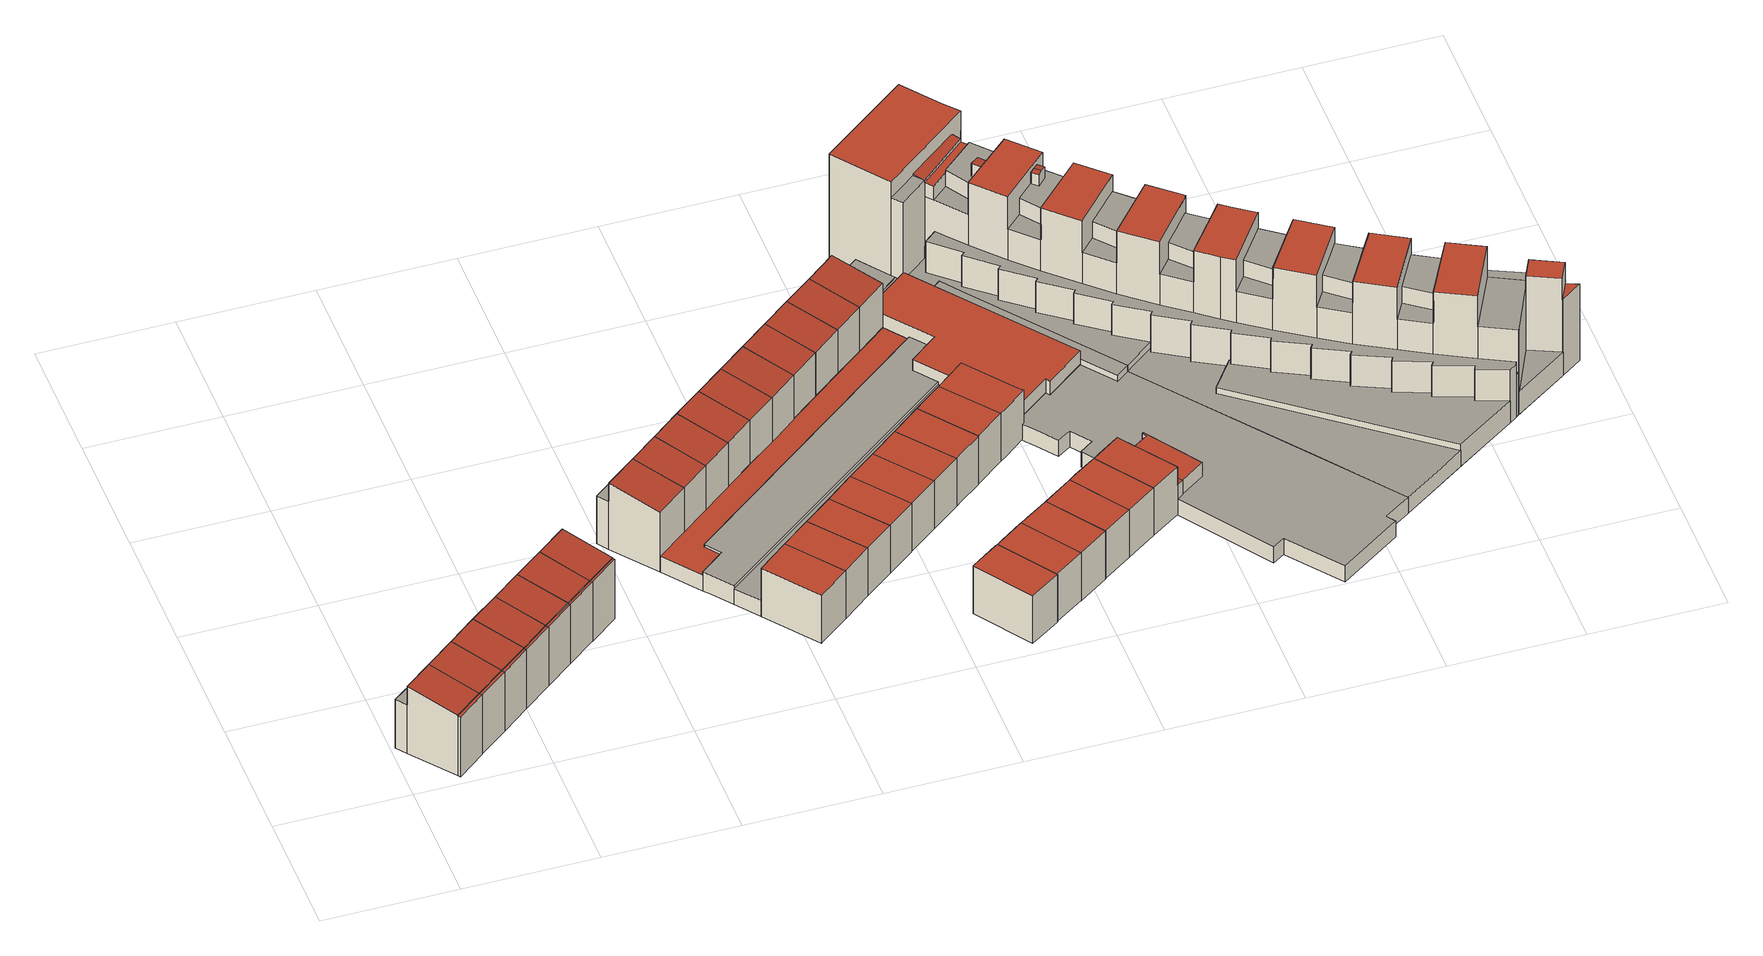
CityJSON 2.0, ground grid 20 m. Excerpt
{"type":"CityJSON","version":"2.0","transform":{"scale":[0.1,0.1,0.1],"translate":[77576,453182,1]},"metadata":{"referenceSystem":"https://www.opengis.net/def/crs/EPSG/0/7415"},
"CityObjects":{
"building1":{"type":"Building","attributes":{"Volume":615.38,"Dakoppervlakte":47,"Muuroppervlakte":351.96,"Vloeroppervlakte":56.26,"hoogte_Z_max_in_m_NAP":13.32,"GEB_DOEL":"kantoorfunctie,woonfunctie","dateOfConstruction":"2002-01-01","measuredHeight":12.08},"geometry":[{"type":"Solid","lod":"2","boundaries":[[[[0,1,2,3,4,5,6,7]],[[8,9,10,11]],[[12,13,14,15]],[[16,17,18,19]],[[2,1,16,15,14,11]],[[18,7,6,19]],[[1,0,17,16]],[[18,17,0,7]],[[12,15,16,19]],[[4,9,8,5]],[[4,3,10,9]],[[11,10,3,2]],[[11,14,13,8]],[[12,19,6,5,8,13]]]],"semantics":{"surfaces":[{"type":"GroundSurface"},{"type":"OuterFloorSurface"},{"type":"RoofSurface"},{"type":"WallSurface"}],"values":[[0,1,2,2,3,3,3,3,3,3,3,3,3,3]]}}]},
"building2":{"type":"Building","attributes":{"Volume":613.6,"Dakoppervlakte":47.18,"Muuroppervlakte":355.99,"Vloeroppervlakte":56.5,"hoogte_Z_max_in_m_NAP":13.32,"GEB_DOEL":"kantoorfunctie,woonfunctie","dateOfConstruction":"2002-01-01","measuredHeight":12.02},"geometry":[{"type":"Solid","lod":"2","boundaries":[[[[20,21,22,23,24,25,26,27,28,29,30]],[[31,32,9,8,33]],[[34,13,12,35]],[[19,18,36,37]],[[38,39,40,41]],[[35,37,20,30,33,34]],[[24,23,19,12,13,8]],[[22,21,36,18]],[[21,20,37,36]],[[35,12,19,37]],[[30,29,41,31,33]],[[24,8,9,25]],[[39,38,28,27]],[[27,26,40,39]],[[38,41,29,28]],[[31,41,40,26,25,9,32]],[[34,33,8,13]],[[23,22,18,19]]]],"semantics":{"surfaces":[{"type":"GroundSurface"},{"type":"OuterFloorSurface"},{"type":"RoofSurface"},{"type":"WallSurface"}],"values":[[0,1,2,2,2,3,3,3,3,3,3,3,3,3,3,3,3,3]]}}]},
"building3":{"type":"Building","attributes":{"Volume":611.09,"Dakoppervlakte":46.88,"Muuroppervlakte":349.25,"Vloeroppervlakte":56.21,"hoogte_Z_max_in_m_NAP":13.32,"GEB_DOEL":"kantoorfunctie,woonfunctie","dateOfConstruction":"2002-01-01","measuredHeight":12.01},"geometry":[{"type":"Solid","lod":"2","boundaries":[[[[42,43,21,20,30,29,44,45]],[[31,33,46,47]],[[35,48,49,34]],[[50,37,36,51]],[[42,45,46,49,48,50]],[[51,43,42,50]],[[36,37,20,21]],[[43,51,36,21]],[[50,48,35,37]],[[46,45,44,47]],[[44,29,31,47]],[[30,33,31,29]],[[46,33,34,49]],[[30,20,37,35,34,33]]]],"semantics":{"surfaces":[{"type":"GroundSurface"},{"type":"OuterFloorSurface"},{"type":"RoofSurface"},{"type":"WallSurface"}],"values":[[0,1,2,2,3,3,3,3,3,3,3,3,3,3]]}}]},
"building4":{"type":"Building","attributes":{"Volume":611.59,"Dakoppervlakte":47.01,"Muuroppervlakte":355.06,"Vloeroppervlakte":56.37,"hoogte_Z_max_in_m_NAP":13.32,"GEB_DOEL":"kantoorfunctie,woonfunctie","dateOfConstruction":"2002-01-01","measuredHeight":12.01},"geometry":[{"type":"Solid","lod":"2","boundaries":[[[[44,52,53,54,55,56,57,58,59,43,42,45]],[[60,61,62,47,46]],[[63,49,48,64]],[[65,66,50,51]],[[67,68,69,70]],[[64,66,58,57,60,63]],[[45,42,50,48,49,46]],[[43,59,65,51]],[[58,66,65,59]],[[64,48,50,66]],[[60,57,56,68,61]],[[45,46,47,44]],[[55,54,70,69]],[[70,54,53,67]],[[69,68,56,55]],[[61,68,67,53,52,44,47,62]],[[46,49,63,60]],[[42,43,51,50]]]],"semantics":{"surfaces":[{"type":"GroundSurface"},{"type":"OuterFloorSurface"},{"type":"RoofSurface"},{"type":"WallSurface"}],"values":[[0,1,2,2,2,3,3,3,3,3,3,3,3,3,3,3,3,3]]}}]},
"building5":{"type":"Building","attributes":{"Volume":607.29,"Dakoppervlakte":46.51,"Muuroppervlakte":348.2,"Vloeroppervlakte":55.78,"hoogte_Z_max_in_m_NAP":13.32,"GEB_DOEL":"kantoorfunctie,woonfunctie","dateOfConstruction":"2002-01-01","measuredHeight":12.02},"geometry":[{"type":"Solid","lod":"2","boundaries":[[[[71,72,59,58,57,56,73,74]],[[61,60,75,76]],[[77,63,64,78]],[[79,80,66,65]],[[57,58,66,64,63,60]],[[79,72,71,80]],[[59,65,66,58]],[[72,79,65,59]],[[78,64,66,80]],[[74,73,76,75]],[[56,61,76,73]],[[57,60,61,56]],[[60,63,77,75]],[[74,75,77,78,80,71]]]],"semantics":{"surfaces":[{"type":"GroundSurface"},{"type":"OuterFloorSurface"},{"type":"RoofSurface"},{"type":"WallSurface"}],"values":[[0,1,2,2,3,3,3,3,3,3,3,3,3,3]]}}]},
"building6":{"type":"Building","attributes":{"Volume":608.28,"Dakoppervlakte":46.63,"Muuroppervlakte":354.34,"Vloeroppervlakte":55.93,"hoogte_Z_max_in_m_NAP":13.32,"GEB_DOEL":"kantoorfunctie,woonfunctie","dateOfConstruction":"2002-01-01","measuredHeight":12.03},"geometry":[{"type":"Solid","lod":"2","boundaries":[[[[72,71,74,73,81,82,83,84,85,86,87]],[[88,89,90,76,75]],[[91,77,78,92]],[[80,79,93,94]],[[95,96,97,98]],[[85,88,91,92,94,86]],[[71,80,78,77,75,74]],[[72,87,93,79]],[[87,86,94,93]],[[92,78,80,94]],[[85,84,96,89,88]],[[73,74,75,76]],[[97,83,82,98]],[[98,82,81,95]],[[97,96,84,83]],[[89,96,95,81,73,76,90]],[[91,88,75,77]],[[80,71,72,79]]]],"semantics":{"surfaces":[{"type":"GroundSurface"},{"type":"OuterFloorSurface"},{"type":"RoofSurface"},{"type":"WallSurface"}],"values":[[0,1,2,2,2,3,3,3,3,3,3,3,3,3,3,3,3,3]]}}]},
"building7":{"type":"Building","attributes":{"Volume":621.73,"Dakoppervlakte":47.28,"Muuroppervlakte":351.74,"Vloeroppervlakte":56.82,"hoogte_Z_max_in_m_NAP":13.32,"GEB_DOEL":"kantoorfunctie,woonfunctie","dateOfConstruction":"2002-01-01","measuredHeight":12.08},"geometry":[{"type":"Solid","lod":"2","boundaries":[[[[99,100,101,102,103,104,105,106]],[[89,88,107,108]],[[92,109,110,91]],[[94,93,111,112]],[[101,100,107,110,109,112]],[[94,104,103,93]],[[111,93,103,102]],[[101,112,111,102]],[[112,109,92,94]],[[100,99,108,107]],[[99,106,89,108]],[[88,89,106,105]],[[107,88,91,110]],[[105,104,94,92,91,88]]]],"semantics":{"surfaces":[{"type":"GroundSurface"},{"type":"OuterFloorSurface"},{"type":"RoofSurface"},{"type":"WallSurface"}],"values":[[0,1,2,2,3,3,3,3,3,3,3,3,3,3]]}}]},
"building8":{"type":"Building","attributes":{"Volume":648.04,"Dakoppervlakte":48.93,"Muuroppervlakte":361.82,"Vloeroppervlakte":59.53,"hoogte_Z_max_in_m_NAP":13.24,"GEB_DOEL":"kantoorfunctie,woonfunctie","dateOfConstruction":"2002-01-01","measuredHeight":12.03},"geometry":[{"type":"Solid","lod":"2","boundaries":[[[[113,114,115,116,117,118,119,120,121]],[[122,123,124,125,126]],[[127,128,129,130]],[[131,132,133,134]],[[128,127,121,120,126]],[[130,129,125,114,113]],[[122,126,120,119,132]],[[125,124,115,114]],[[118,117,134,133]],[[134,117,116,131]],[[118,133,132,119]],[[122,132,131,116,115,124,123]],[[125,129,128,126]],[[127,130,113,121]]]],"semantics":{"surfaces":[{"type":"GroundSurface"},{"type":"OuterFloorSurface"},{"type":"RoofSurface"},{"type":"WallSurface"}],"values":[[0,1,2,2,3,3,3,3,3,3,3,3,3,3]]}}]},
"building9":{"type":"Building","attributes":{"Volume":597.19,"Dakoppervlakte":45.1,"Muuroppervlakte":344.59,"Vloeroppervlakte":54.87,"hoogte_Z_max_in_m_NAP":13.24,"GEB_DOEL":"kantoorfunctie,woonfunctie","dateOfConstruction":"2002-01-01","measuredHeight":12.01},"geometry":[{"type":"Solid","lod":"2","boundaries":[[[[135,121,120,119,136,137]],[[122,126,138,139]],[[127,140,141,128]],[[127,128,126,120,121]],[[140,127,121,135]],[[141,140,135,137,138]],[[136,139,138,137]],[[119,122,139,136]],[[119,120,126,122]],[[138,126,128,141]]]],"semantics":{"surfaces":[{"type":"GroundSurface"},{"type":"OuterFloorSurface"},{"type":"RoofSurface"},{"type":"WallSurface"}],"values":[[0,1,2,3,3,3,3,3,3,3]]}}]},
"building10":{"type":"Building","attributes":{"Volume":507.46,"Dakoppervlakte":57.98,"Muuroppervlakte":275.04,"Vloeroppervlakte":57.98,"hoogte_Z_max_in_m_NAP":9.94,"GEB_DOEL":"woonfunctie","dateOfConstruction":"2002-01-01","measuredHeight":8.75},"geometry":[{"type":"Solid","lod":"2","boundaries":[[[[142,143,144,145,146]],[[147,148,149,150,151]],[[146,147,151,142]],[[146,145,148,147]],[[148,145,144,143,150,149]],[[150,143,142,151]]]],"semantics":{"surfaces":[{"type":"GroundSurface"},{"type":"RoofSurface"},{"type":"WallSurface"}],"values":[[0,1,2,2,2,2]]}}]},
"building11":{"type":"Building","attributes":{"Volume":598.2,"Dakoppervlakte":45.42,"Muuroppervlakte":349.67,"Vloeroppervlakte":55.26,"hoogte_Z_max_in_m_NAP":13.24,"GEB_DOEL":"kantoorfunctie,woonfunctie","dateOfConstruction":"2002-01-01","measuredHeight":11.96},"geometry":[{"type":"Solid","lod":"2","boundaries":[[[[152,153,154,155,156,157,158,159,160]],[[161,162,139,138,163]],[[164,165,141,140]],[[166,167,168,169]],[[164,156,155,163,165]],[[157,140,141,138,158]],[[161,163,155,154,168]],[[138,139,159,158]],[[153,152,166,169]],[[152,160,167,166]],[[169,168,154,153]],[[161,168,167,160,159,139,162]],[[138,141,165,163]],[[164,140,157,156]]]],"semantics":{"surfaces":[{"type":"GroundSurface"},{"type":"OuterFloorSurface"},{"type":"RoofSurface"},{"type":"WallSurface"}],"values":[[0,1,2,2,3,3,3,3,3,3,3,3,3,3]]}}]},
"building12":{"type":"Building","attributes":{"Volume":464.2,"Dakoppervlakte":53.02,"Muuroppervlakte":266.49,"Vloeroppervlakte":53.02,"hoogte_Z_max_in_m_NAP":9.94,"GEB_DOEL":"woonfunctie","dateOfConstruction":"2002-01-01","measuredHeight":8.76},"geometry":[{"type":"Solid","lod":"2","boundaries":[[[[143,142,170,171]],[[172,173,151,150]],[[170,173,172,171]],[[142,151,173,170]],[[143,150,151,142]],[[143,171,172,150]]]],"semantics":{"surfaces":[{"type":"GroundSurface"},{"type":"RoofSurface"},{"type":"WallSurface"}],"values":[[0,1,2,2,2,2]]}}]},
"building13":{"type":"Building","attributes":{"Volume":589.38,"Dakoppervlakte":44.87,"Muuroppervlakte":340.98,"Vloeroppervlakte":54.52,"hoogte_Z_max_in_m_NAP":13.24,"GEB_DOEL":"kantoorfunctie,woonfunctie","dateOfConstruction":"2002-01-01","measuredHeight":11.93},"geometry":[{"type":"Solid","lod":"2","boundaries":[[[[174,156,155,154,175,176]],[[177,161,163,178]],[[179,180,165,164]],[[164,165,163,155,156]],[[156,174,179,164]],[[174,176,178,180,179]],[[175,177,178,176]],[[175,154,161,177]],[[163,161,154,155]],[[178,163,165,180]]]],"semantics":{"surfaces":[{"type":"GroundSurface"},{"type":"OuterFloorSurface"},{"type":"RoofSurface"},{"type":"WallSurface"}],"values":[[0,1,2,3,3,3,3,3,3,3]]}}]},
"building14":{"type":"Building","attributes":{"Volume":464.14,"Dakoppervlakte":53.15,"Muuroppervlakte":266.22,"Vloeroppervlakte":53.15,"hoogte_Z_max_in_m_NAP":9.94,"GEB_DOEL":"woonfunctie","dateOfConstruction":"2002-01-01","measuredHeight":8.73},"geometry":[{"type":"Solid","lod":"2","boundaries":[[[[171,170,181,182,183]],[[173,172,184,185,186]],[[170,173,186,181]],[[170,171,172,173]],[[172,171,183,182,185,184]],[[181,186,185,182]]]],"semantics":{"surfaces":[{"type":"GroundSurface"},{"type":"RoofSurface"},{"type":"WallSurface"}],"values":[[0,1,2,2,2,2]]}}]},
"building15":{"type":"Building","attributes":{"Volume":593.66,"Dakoppervlakte":45.21,"Muuroppervlakte":347.74,"Vloeroppervlakte":54.94,"hoogte_Z_max_in_m_NAP":13.24,"GEB_DOEL":"kantoorfunctie,woonfunctie","dateOfConstruction":"2002-01-01","measuredHeight":11.94},"geometry":[{"type":"Solid","lod":"2","boundaries":[[[[187,188,189,190,191,192,174,176,175]],[[177,178,193,194,195]],[[196,197,180,179]],[[198,199,200,201]],[[192,191,193,197,196]],[[179,180,178,176,174]],[[194,193,191,190,199]],[[176,178,177,175]],[[189,188,201,200]],[[188,187,198,201]],[[200,199,190,189]],[[194,199,198,187,175,177,195]],[[178,180,197,193]],[[174,192,196,179]]]],"semantics":{"surfaces":[{"type":"GroundSurface"},{"type":"OuterFloorSurface"},{"type":"RoofSurface"},{"type":"WallSurface"}],"values":[[0,1,2,2,3,3,3,3,3,3,3,3,3,3]]}}]},
"building16":{"type":"Building","attributes":{"Volume":464.27,"Dakoppervlakte":53.3,"Muuroppervlakte":266.03,"Vloeroppervlakte":53.3,"hoogte_Z_max_in_m_NAP":9.94,"GEB_DOEL":"woonfunctie","dateOfConstruction":"2002-01-01","measuredHeight":8.71},"geometry":[{"type":"Solid","lod":"2","boundaries":[[[[202,203,204,182,181,205]],[[185,206,207,208,209,186]],[[205,181,186,209]],[[181,182,185,186]],[[185,182,204,203,202,208,207,206]],[[205,209,208,202]]]],"semantics":{"surfaces":[{"type":"GroundSurface"},{"type":"RoofSurface"},{"type":"WallSurface"}],"values":[[0,1,2,2,2,2]]}}]},
"building17":{"type":"Building","attributes":{"Volume":586.78,"Dakoppervlakte":44.7,"Muuroppervlakte":339.93,"Vloeroppervlakte":54.27,"hoogte_Z_max_in_m_NAP":13.24,"GEB_DOEL":"kantoorfunctie,woonfunctie","dateOfConstruction":"2002-01-01","measuredHeight":11.92},"geometry":[{"type":"Solid","lod":"2","boundaries":[[[[192,191,190,210,211,212]],[[194,193,213,214]],[[215,216,197,196]],[[215,196,192,212]],[[215,212,211,213,216]],[[196,197,193,191,192]],[[210,214,213,211]],[[190,194,214,210]],[[191,193,194,190]],[[193,197,216,213]]]],"semantics":{"surfaces":[{"type":"GroundSurface"},{"type":"OuterFloorSurface"},{"type":"RoofSurface"},{"type":"WallSurface"}],"values":[[0,1,2,3,3,3,3,3,3,3]]}}]},
"building18":{"type":"Building","attributes":{"Volume":2681.52,"Dakoppervlakte":235.82,"Muuroppervlakte":475.53,"Vloeroppervlakte":843.25,"hoogte_Z_max_in_m_NAP":4.56,"GEB_DOEL":"overige gebruiksfunctie","dateOfConstruction":"2002-01-01","measuredHeight":3.41},"geometry":[{"type":"Solid","lod":"2","boundaries":[[[[217,218,219,181,170,142,146,220,221,222,113,121,135,223,224,225,226,227,228,229,230,231,232,233]],[[234,235,236,237,238,239,240,241,242]],[[243,244,245,246,247,248,249,250,251,252,253,254,255,256]],[[257,258,259,260,261,262,263,264,265]],[[231,230,251,257,265]],[[264,263,240,233,232]],[[265,264,232,231]],[[253,252,229,228]],[[254,253,228,227]],[[226,255,254,227]],[[224,243,256,225]],[[224,223,244,243]],[[223,135,245,244]],[[121,246,245,135]],[[113,247,246,121]],[[113,222,248,247]],[[251,230,229,252]],[[181,219,237,236]],[[219,218,238,237]],[[239,238,218,217]],[[239,217,233,240]],[[241,220,146,242]],[[142,170,181,236,235,234,242,146]],[[257,251,250,258]],[[258,250,249,259]],[[262,261,260,248,222,221,220,241]],[[260,259,249,248]],[[262,241,240,263]],[[256,255,226,225]]]],"semantics":{"surfaces":[{"type":"GroundSurface"},{"type":"OuterFloorSurface"},{"type":"RoofSurface"},{"type":"WallSurface"}],"values":[[0,1,2,1,3,3,3,3,3,3,3,3,3,3,3,3,3,3,3,3,3,3,3,3,3,3,3,3,3]]}}]},
"building19":{"type":"Building","attributes":{"Volume":466.18,"Dakoppervlakte":53.46,"Muuroppervlakte":266.83,"Vloeroppervlakte":53.46,"hoogte_Z_max_in_m_NAP":9.94,"GEB_DOEL":"woonfunctie","dateOfConstruction":"2002-01-01","measuredHeight":8.72},"geometry":[{"type":"Solid","lod":"2","boundaries":[[[[202,205,219,266,267]],[[209,208,268,269,270]],[[205,209,270,219]],[[205,202,208,209]],[[208,202,267,266,269,268]],[[269,266,219,270]]]],"semantics":{"surfaces":[{"type":"GroundSurface"},{"type":"RoofSurface"},{"type":"WallSurface"}],"values":[[0,1,2,2,2,2]]}}]},
"building20":{"type":"Building","attributes":{"Volume":588.57,"Dakoppervlakte":44.94,"Muuroppervlakte":346.06,"Vloeroppervlakte":54.54,"hoogte_Z_max_in_m_NAP":13.24,"GEB_DOEL":"kantoorfunctie,woonfunctie","dateOfConstruction":"2002-01-01","measuredHeight":11.92},"geometry":[{"type":"Solid","lod":"2","boundaries":[[[[212,211,210,271,272,273,274,275,276]],[[277,278,214,213,279]],[[280,281,216,215]],[[282,283,284,285]],[[276,275,279,281,280]],[[215,216,213,211,212]],[[277,279,275,274,284]],[[213,214,210,211]],[[273,272,282,285]],[[282,272,271,283]],[[285,284,274,273]],[[277,284,283,271,210,214,278]],[[213,216,281,279]],[[280,215,212,276]]]],"semantics":{"surfaces":[{"type":"GroundSurface"},{"type":"OuterFloorSurface"},{"type":"RoofSurface"},{"type":"WallSurface"}],"values":[[0,1,2,2,3,3,3,3,3,3,3,3,3,3]]}}]},
"building21":{"type":"Building","attributes":{"Volume":468.9,"Dakoppervlakte":54.38,"Muuroppervlakte":266.8,"Vloeroppervlakte":54.38,"hoogte_Z_max_in_m_NAP":9.94,"GEB_DOEL":"woonfunctie","dateOfConstruction":"2002-01-01","measuredHeight":8.62},"geometry":[{"type":"Solid","lod":"2","boundaries":[[[[286,287,288,289,290]],[[291,292,293,294,295]],[[290,291,295,286]],[[291,290,289,288,293,292]],[[287,294,293,288]],[[287,286,295,294]]]],"semantics":{"surfaces":[{"type":"GroundSurface"},{"type":"RoofSurface"},{"type":"WallSurface"}],"values":[[0,1,2,2,2,2]]}}]},
"building22":{"type":"Building","attributes":{"Volume":467.48,"Dakoppervlakte":53.61,"Muuroppervlakte":267.32,"Vloeroppervlakte":53.61,"hoogte_Z_max_in_m_NAP":9.94,"GEB_DOEL":"woonfunctie","dateOfConstruction":"2002-01-01","measuredHeight":8.72},"geometry":[{"type":"Solid","lod":"2","boundaries":[[[[266,219,296,297]],[[298,299,270,269]],[[297,296,299,298]],[[296,219,270,299]],[[266,269,270,219]],[[266,297,298,269]]]],"semantics":{"surfaces":[{"type":"GroundSurface"},{"type":"RoofSurface"},{"type":"WallSurface"}],"values":[[0,1,2,2,2,2]]}}]},
"building23":{"type":"Building","attributes":{"Volume":584.4,"Dakoppervlakte":44.57,"Muuroppervlakte":338.81,"Vloeroppervlakte":54.07,"hoogte_Z_max_in_m_NAP":13.24,"GEB_DOEL":"kantoorfunctie,woonfunctie","dateOfConstruction":"2002-01-01","measuredHeight":11.92},"geometry":[{"type":"Solid","lod":"2","boundaries":[[[[300,276,275,274,301,302]],[[303,277,279,304]],[[305,306,281,280]],[[280,276,300,305]],[[306,305,300,302,304]],[[281,279,275,276,280]],[[302,301,303,304]],[[301,274,277,303]],[[274,275,279,277]],[[279,281,306,304]]]],"semantics":{"surfaces":[{"type":"GroundSurface"},{"type":"OuterFloorSurface"},{"type":"RoofSurface"},{"type":"WallSurface"}],"values":[[0,1,2,3,3,3,3,3,3,3]]}}]},
"building24":{"type":"Building","attributes":{"Volume":468.61,"Dakoppervlakte":54.34,"Muuroppervlakte":266.7,"Vloeroppervlakte":54.34,"hoogte_Z_max_in_m_NAP":9.94,"GEB_DOEL":"woonfunctie","dateOfConstruction":"2002-01-01","measuredHeight":8.62},"geometry":[{"type":"Solid","lod":"2","boundaries":[[[[307,308,309,286,290,310,311]],[[312,313,314,315,291,295,316]],[[312,308,307,313]],[[291,290,286,295]],[[309,316,295,286]],[[312,316,309,308]],[[313,307,311,310,290,291,315,314]]]],"semantics":{"surfaces":[{"type":"GroundSurface"},{"type":"RoofSurface"},{"type":"WallSurface"}],"values":[[0,1,2,2,2,2,2]]}}]},
"building25":{"type":"Building","attributes":{"Volume":467.73,"Dakoppervlakte":53.76,"Muuroppervlakte":267.19,"Vloeroppervlakte":53.76,"hoogte_Z_max_in_m_NAP":9.94,"GEB_DOEL":"woonfunctie","dateOfConstruction":"2002-01-01","measuredHeight":8.7},"geometry":[{"type":"Solid","lod":"2","boundaries":[[[[297,296,218,317,318,319]],[[299,298,320,321,322,323]],[[218,296,299,323]],[[296,297,298,299]],[[322,317,218,323]],[[298,297,319,318,317,322,321,320]]]],"semantics":{"surfaces":[{"type":"GroundSurface"},{"type":"RoofSurface"},{"type":"WallSurface"}],"values":[[0,1,2,2,2,2]]}}]},
"building26":{"type":"Building","attributes":{"Volume":586.01,"Dakoppervlakte":44.77,"Muuroppervlakte":345.04,"Vloeroppervlakte":54.28,"hoogte_Z_max_in_m_NAP":13.24,"GEB_DOEL":"kantoorfunctie,woonfunctie","dateOfConstruction":"2002-01-01","measuredHeight":11.92},"geometry":[{"type":"Solid","lod":"2","boundaries":[[[[324,325,326,300,302,301,327,328,329]],[[303,304,330,331,332]],[[333,334,306,305]],[[335,336,337,338]],[[333,326,325,330,334]],[[305,306,304,302,300]],[[331,330,325,324,337]],[[302,304,303,301]],[[329,328,335,338]],[[328,327,336,335]],[[338,337,324,329]],[[331,337,336,327,301,303,332]],[[304,306,334,330]],[[333,305,300,326]]]],"semantics":{"surfaces":[{"type":"GroundSurface"},{"type":"OuterFloorSurface"},{"type":"RoofSurface"},{"type":"WallSurface"}],"values":[[0,1,2,2,3,3,3,3,3,3,3,3,3,3]]}}]},
"building27":{"type":"Building","attributes":{"Volume":472.86,"Dakoppervlakte":54.28,"Muuroppervlakte":269.22,"Vloeroppervlakte":54.28,"hoogte_Z_max_in_m_NAP":9.94,"GEB_DOEL":"woonfunctie","dateOfConstruction":"2002-01-01","measuredHeight":8.71},"geometry":[{"type":"Solid","lod":"2","boundaries":[[[[339,340,341,342,343,344]],[[345,346,313,312,347,348]],[[343,348,347,344]],[[348,343,342,341,340,313,346,345]],[[339,312,313,340]],[[339,344,347,312]]]],"semantics":{"surfaces":[{"type":"GroundSurface"},{"type":"RoofSurface"},{"type":"WallSurface"}],"values":[[0,1,2,2,2,2]]}}]},
"building28":{"type":"Building","attributes":{"Volume":468.39,"Dakoppervlakte":53.9,"Muuroppervlakte":267.34,"Vloeroppervlakte":53.9,"hoogte_Z_max_in_m_NAP":9.94,"GEB_DOEL":"woonfunctie","dateOfConstruction":"2002-01-01","measuredHeight":8.69},"geometry":[{"type":"Solid","lod":"2","boundaries":[[[[317,218,349,350,351]],[[323,322,352,353,354]],[[349,218,323,354]],[[218,317,322,323]],[[322,317,351,350,353,352]],[[349,354,353,350]]]],"semantics":{"surfaces":[{"type":"GroundSurface"},{"type":"RoofSurface"},{"type":"WallSurface"}],"values":[[0,1,2,2,2,2]]}}]},
"building29":{"type":"Building","attributes":{"Volume":608.3,"Dakoppervlakte":46.39,"Muuroppervlakte":343.54,"Vloeroppervlakte":56.22,"hoogte_Z_max_in_m_NAP":13.24,"GEB_DOEL":"kantoorfunctie,woonfunctie","dateOfConstruction":"2002-01-01","measuredHeight":11.92},"geometry":[{"type":"Solid","lod":"2","boundaries":[[[[324,355,356,357,358,326,325]],[[331,330,359,360]],[[334,333,361,362,363]],[[363,362,357,356,359]],[[334,330,325,326,333]],[[333,326,358,357,362,361]],[[359,356,355,360]],[[355,324,331,360]],[[325,330,331,324]],[[330,334,363,359]]]],"semantics":{"surfaces":[{"type":"GroundSurface"},{"type":"OuterFloorSurface"},{"type":"RoofSurface"},{"type":"WallSurface"}],"values":[[0,1,2,3,3,3,3,3,3,3]]}}]},
"building30":{"type":"Building","attributes":{"Volume":469.19,"Dakoppervlakte":54.24,"Muuroppervlakte":267.19,"Vloeroppervlakte":54.24,"hoogte_Z_max_in_m_NAP":9.94,"GEB_DOEL":"woonfunctie","dateOfConstruction":"2002-01-01","measuredHeight":8.65},"geometry":[{"type":"Solid","lod":"2","boundaries":[[[[364,365,366,367,368,369]],[[370,371,348,347,372,373]],[[373,369,368,367,366,348,371,370]],[[366,365,347,348]],[[364,372,347,365]],[[369,373,372,364]]]],"semantics":{"surfaces":[{"type":"GroundSurface"},{"type":"RoofSurface"},{"type":"WallSurface"}],"values":[[0,1,2,2,2,2]]}}]},
"building31":{"type":"Building","attributes":{"Volume":485.85,"Dakoppervlakte":55.88,"Muuroppervlakte":271.15,"Vloeroppervlakte":55.88,"hoogte_Z_max_in_m_NAP":9.94,"GEB_DOEL":"woonfunctie","dateOfConstruction":"2002-01-01","measuredHeight":8.69},"geometry":[{"type":"Solid","lod":"2","boundaries":[[[[350,349,217,374,375,376,377]],[[378,379,380,381,354,353,382]],[[217,349,354,381]],[[349,350,353,354]],[[353,350,377,376,375,379,378,382]],[[379,375,374,217,381,380]]]],"semantics":{"surfaces":[{"type":"GroundSurface"},{"type":"RoofSurface"},{"type":"WallSurface"}],"values":[[0,1,2,2,2,2]]}}]},
"building32":{"type":"Building","attributes":{"Volume":210.7,"Dakoppervlakte":0,"Muuroppervlakte":115.46,"Vloeroppervlakte":54.26,"hoogte_Z_max_in_m_NAP":5.21,"GEB_DOEL":"industriefunctie","dateOfConstruction":"2002-01-01","measuredHeight":3.88},"geometry":[{"type":"Solid","lod":"2","boundaries":[[[[383,384,385,355]],[[386,387,388,389]],[[383,386,389,384]],[[386,383,355,387]],[[355,385,388,387]],[[384,389,388,385]]]],"semantics":{"surfaces":[{"type":"GroundSurface"},{"type":"OuterFloorSurface"},{"type":"WallSurface"}],"values":[[0,1,2,2,2,2]]}}]},
"building33":{"type":"Building","attributes":{"Volume":468.8,"Dakoppervlakte":54.2,"Muuroppervlakte":267.04,"Vloeroppervlakte":54.2,"hoogte_Z_max_in_m_NAP":9.94,"GEB_DOEL":"woonfunctie","dateOfConstruction":"2002-01-01","measuredHeight":8.65},"geometry":[{"type":"Solid","lod":"2","boundaries":[[[[390,364,369,391,392,393]],[[394,395,373,372,396,397]],[[390,393,397,396]],[[397,393,392,391,369,373,395,394]],[[364,372,373,369]],[[364,390,396,372]]]],"semantics":{"surfaces":[{"type":"GroundSurface"},{"type":"RoofSurface"},{"type":"WallSurface"}],"values":[[0,1,2,2,2,2]]}}]},
"building34":{"type":"Building","attributes":{"Volume":514.88,"Dakoppervlakte":63.76,"Muuroppervlakte":275.73,"Vloeroppervlakte":63.76,"hoogte_Z_max_in_m_NAP":9.94,"GEB_DOEL":"woonfunctie","dateOfConstruction":"2002-01-01","measuredHeight":8.62},"geometry":[{"type":"Solid","lod":"2","boundaries":[[[[398,390,393,399,400,401,402,403]],[[404,405,406,397,396]],[[407,408,409,410]],[[404,408,407,405]],[[405,407,401,400,399,393,397,406]],[[397,393,390,396]],[[398,408,404,396,390]],[[398,403,409,408]],[[402,410,409,403]],[[410,402,401,407]]]],"semantics":{"surfaces":[{"type":"GroundSurface"},{"type":"RoofSurface"},{"type":"WallSurface"}],"values":[[0,1,1,2,2,2,2,2,2,2]]}}]},
"building35":{"type":"Building","attributes":{"Volume":2932.81,"Dakoppervlakte":42.7,"Muuroppervlakte":720.96,"Vloeroppervlakte":937.11,"hoogte_Z_max_in_m_NAP":6.59,"GEB_DOEL":"overige gebruiksfunctie","dateOfConstruction":"2002-01-01","measuredHeight":5.4},"geometry":[{"type":"Solid","lod":"2","boundaries":[[[[411,412,413,414,415,416,417,418,419,420,421,422,423,424,425,426,427,428,376,375,374,429,430,431,432,433,434,435]],[[436,437,438,439,440]],[[441,442,443,444,445,446,447,448,449,450,451,452,453,454,455,456,457,458,459,460,461,462,463,464,465,466,467,468,469,470]],[[471,472,473,474,409,475]],[[439,446,435,434,433,436,440]],[[433,432,437,436]],[[469,417,416,470]],[[415,441,470,416]],[[415,414,442,441]],[[414,413,443,442]],[[443,413,412,444]],[[411,445,444,412]],[[445,411,435,446]],[[449,430,429,450]],[[451,450,429,374]],[[451,374,375,452]],[[452,375,376,453]],[[456,426,425,457]],[[425,424,458,457]],[[424,423,459,458]],[[459,423,422,421,461,460]],[[461,421,420,462]],[[420,419,463,462]],[[469,468,418,417]],[[474,463,419,418,468,409]],[[472,465,464,473]],[[474,473,464,463]],[[475,409,468,467]],[[475,467,466,471]],[[472,471,466,465]],[[439,438,447,446]],[[438,437,432,431,448,447]],[[453,376,428,427,426,456,455,454]],[[431,430,449,448]]]],"semantics":{"surfaces":[{"type":"GroundSurface"},{"type":"OuterFloorSurface"},{"type":"RoofSurface"},{"type":"WallSurface"}],"values":[[0,1,1,2,3,3,3,3,3,3,3,3,3,3,3,3,3,3,3,3,3,3,3,3,3,3,3,3,3,3,3,3,3,3]]}}]},
"building36":{"type":"Building","attributes":{"Volume":27612,"Dakoppervlakte":972.79,"Muuroppervlakte":5895.44,"Vloeroppervlakte":2300.86,"hoogte_Z_max_in_m_NAP":22.19,"GEB_DOEL":"industriefunctie - woonfunctie","dateOfConstruction":"2002-01-01","measuredHeight":20.96},"geometry":[{"type":"MultiSurface","lod":"2","boundaries":[[[476,477,478,479,480,481]],[[374,217,232,231,229,482,483,484,485,486,487,488,489,490,491,492,493,494,495,496,497,498,499,500,501,502,503,504,505,506,507,411,508,433,432,431,430,429]],[[509,510,511,512,513,514,515,516,517,518,519,520,521,522,523]],[[524,446,525,445,526,527,528,529,530,531,532,533]],[[534,535,536,537,538,539,540,541,542,543,544,545,546,547,548,549,550,551]],[[552,553,554,555,556,557,558,559,560,561,562,563,564,565,566,567,568,569,570,571,572,573,574,575,576,577,578,579,580,581,582,583,584,585,586,587,588,589,590,591,592,593,594,595,596,597,598,599]],[[600,601,602,603,604,437,436,440,439,605,606,607,608,609,610,611,612,613,614,615]],[[616,617,618,619]],[[620,621,622,623]],[[624,625,626,627],[628,629,630,631]],[[632,633,634,635]],[[636,637,638,639,640,641,642,643]],[[388,644,645,389]],[[646,647,648,649]],[[650,651,652,653,654,655]],[[656,657,658,659]],[[660,661,662,663]],[[664,665,666,667]],[[668,669,670,671]],[[672,673,674,675]],[[676,677,678,679]],[[680,681,682,683]],[[684,685,686,687,688,689]],[[690,691,692,693]],[[694,695,696,697]],[[698,699,700,701,702,703,704,705,706,707,708,709,710,711,712,713,714,715,716,717,718,719,720,721,722,723,724,725,726,727,728,729,730,731,732,733,734,735,736,737,738,739,740,741,742,743,744,745,746,747,748,749]],[[750,751,752,753,754,755,756,757,758,759,760]],[[761,762,763,764,765,766]],[[767,768,769,770,771,772]],[[773,774,775,776]],[[777,778,779,780]],[[781,782,783,784]],[[784,785,786,781]],[[787,788,789,790]],[[791,792,793,648]],[[794,795,796,797,798]],[[799,800,801,802]],[[803,804,805,806,807,808,809,810,811]],[[812,813,814,815]],[[816,817,818,819]],[[820,821,822]],[[823,824,825,826]],[[827,828,829,830]],[[644,750,760,645]],[[750,644,482,229,751]],[[751,229,231,752]],[[232,753,752,231]],[[753,232,217,754]],[[755,754,217,374]],[[755,374,429,756]],[[756,429,430,757]],[[757,430,431,758]],[[446,435,508,411,445,525]],[[527,526,445,411,831,832]],[[542,541,527,832,833]],[[489,488,766,765,723]],[[487,761,766,488]],[[486,762,761,487]],[[833,834,822,576,575,542]],[[477,476,715,714,520]],[[476,481,716,715]],[[716,481,480,516,717]],[[717,516,515,718]],[[494,493,719,718,515]],[[719,493,492,720]],[[492,491,721,720]],[[491,490,722,721]],[[489,723,722,490]],[[707,505,504,708]],[[504,503,709,708]],[[710,709,503,502]],[[502,501,711,710]],[[501,500,712,711]],[[713,712,500,499,521]],[[714,713,521,520]],[[433,436,437,432]],[[446,439,440,436,433,434,435]],[[619,618,623,622]],[[629,785,784,783,630]],[[785,629,628,786]],[[631,782,781,786,628]],[[782,631,630,783]],[[635,626,625,632]],[[641,640,790,789]],[[639,787,790,640]],[[788,642,641,789]],[[644,388,483,482]],[[388,389,484,483]],[[484,389,645,760,647,646,485]],[[648,793,649]],[[648,796,795,791]],[[636,794,798,637]],[[655,659,658,650]],[[661,667,666,662]],[[674,668,671,675]],[[681,676,679,682]],[[688,820,835,836,693,689]],[[834,835,820,822]],[[836,507,690,693]],[[837,505,707,823,826,828]],[[507,506,827,830,690]],[[827,506,837,828]],[[825,829,828,826]],[[691,829,825,824,684,692]],[[829,691,690,830]],[[689,693,692,684]],[[817,687,686,818]],[[796,838,695,797]],[[737,736,772,771]],[[775,774,733,732]],[[616,735,734,617]],[[773,620,623,618,617,734,733,774]],[[627,731,730,624]],[[729,777,780,633,632,625,624,730]],[[636,643,727,726,794]],[[694,697,638,637,798]],[[725,724,792,791,795]],[[798,797,695,694]],[[726,725,795,794]],[[697,696,779,778,728,727,643,642,788,787,639,638]],[[776,775,732,731,627,626,635,634]],[[621,767,772,736,735,616,619,622]],[[802,801,749,748]],[[806,805,745,744,743,742,808,807]],[[654,653,652,741,740,739]],[[810,809,808,742,741,652,651,650,658,657]],[[746,660,663,747]],[[804,664,667,661,660,746,745,805]],[[665,799,802,748,747,663,662,666]],[[813,812,701,700]],[[669,699,698,670]],[[814,813,700,699,669,668,674,673]],[[705,704,819,818,686]],[[702,678,677,703]],[[680,816,819,704,703,677,676,681]],[[706,705,686,685]],[[824,823,707,706,685,684]],[[679,678,702,701,812,815,683,682]],[[671,670,698,749,801,800,672,675]],[[769,768,656,659,655,654,739,738,737,771,770]],[[593,601,600,594]],[[615,595,594,600]],[[615,614,596,595]],[[596,614,613,597]],[[612,598,597,613]],[[611,599,598,612]],[[599,611,610,552]],[[609,553,552,610]],[[553,609,608,554]],[[555,554,608,607]],[[555,607,606,556]],[[822,821,577,576]],[[695,838,603,602,601,593,592,696]],[[767,621,588,587,656,768]],[[776,634,590,589,620,773]],[[588,621,620,589]],[[779,696,592,591,633,780]],[[591,590,634,633]],[[799,665,583,582,672,800]],[[585,811,810,657,586]],[[803,811,585,584,664,804]],[[586,657,656,587]],[[665,664,584,583]],[[814,673,581,580,683,815]],[[582,581,673,672]],[[816,680,579,578,687,817]],[[683,580,579,680]],[[687,578,577,821,820,688]],[[649,793,792,724,723,765,764,646]],[[537,562,561,538]],[[536,563,562,537]],[[563,536,535,564]],[[535,534,565,564]],[[534,551,566,565]],[[550,567,566,551]],[[567,550,549,568]],[[548,569,568,549]],[[569,548,547,570]],[[546,571,570,547]],[[571,546,545,572]],[[573,572,545,544]],[[573,544,543,574]],[[542,575,574,543]],[[540,539,529,528]],[[527,541,540,528]],[[557,533,532,558]],[[531,559,558,532]],[[530,560,559,531]],[[605,439,446,524]],[[556,606,605,524,533,557]],[[539,538,561,560,530,529]],[[759,758,431,432,437,604]],[[796,648,647,760,759,604,603,838]],[[509,523,498,497]],[[523,522,521,499,498]],[[520,519,478,477]],[[519,518,479,478]],[[518,517,516,480,479]],[[511,510,496,495]],[[497,496,510,509]],[[728,778,777,729]],[[494,515,514,513,512,511,495]],[[764,763,762,486,485,646]]],"semantics":{"surfaces":[{"type":"GroundSurface"},{"type":"OuterCeilingSurface"},{"type":"OuterFloorSurface"},{"type":"RoofSurface"},{"type":"WallSurface"}],"values":[0,0,1,2,2,2,2,2,2,2,2,2,2,2,2,2,2,2,2,2,2,2,2,2,2,2,3,3,3,3,3,3,3,3,3,3,3,3,3,3,3,3,3,4,4,4,4,4,4,4,4,4,4,4,4,4,4,4,4,4,4,4,4,4,4,4,4,4,4,4,4,4,4,4,4,4,4,4,4,4,4,4,4,4,4,4,4,4,4,4,4,4,4,4,4,4,4,4,4,4,4,4,4,4,4,4,4,4,4,4,4,4,4,4,4,4,4,4,4,4,4,4,4,4,4,4,4,4,4,4,4,4,4,4,4,4,4,4,4,4,4,4,4,4,4,4,4,4,4,4,4,4,4,4,4,4,4,4,4,4,4,4,4,4,4,4,4,4,4,4,4,4,4,4,4,4,4,4,4,4,4,4,4,4,4,4,4,4,4,4,4,4,4,4,4,4,4,4,4,4,4,4,4]}}]}
},
"vertices":[
[72,13,2],[69,17,2],[19,81,2],[7,96,2],[50,129,2],[61,114,2],[111,50,2],[114,47,2],[61,114,90],[50,129,90],[7,96,90],[19,81,90],[111,50,111],[61,114,123],[19,81,123],[69,17,111],[69,17,110],[72,13,110],[114,47,110],[111,50,110],
[154,84,3],[157,80,3],[114,47,3],[111,50,3],[61,114,3],[50,129,3],[90,160,3],[86,165,3],[89,167,3],[92,162,3],[104,148,3],[92,162,90],[90,160,90],[104,148,90],[104,148,123],[154,84,111],[157,80,110],[154,84,110],[89,167,54],[86,165,54],[90,160,54],[92,162,54],
[197,117,3],[199,113,3],[135,195,3],[146,181,3],[146,181,90],[135,195,90],[197,117,111],[146,181,123],[197,117,110],[199,113,110],
[174,226,3],[175,227,3],[172,231,3],[174,233,3],[178,228,3],[189,214,3],[239,150,3],[242,147,3],[189,214,90],[178,228,90],[174,226,90],[189,214,123],[239,150,111],[242,147,110],[239,150,110],[175,227,54],[178,228,54],[174,233,54],[172,231,54],
[282,183,3],[284,180,3],[220,261,3],[231,247,3],[231,247,90],[220,261,90],[231,247,123],[282,183,111],[284,180,110],[282,183,110],
[261,293,3],[257,298,3],[259,299,3],[263,295,3],[274,280,3],[324,216,3],[327,214,3],[274,280,90],[263,295,90],[261,293,90],[274,280,123],[324,216,111],[327,214,110],[324,216,110],[261,293,54],[263,295,54],[259,299,54],[257,298,54],
[307,329,2],[318,314,2],[368,250,2],[370,247,2],[327,214,2],[324,216,2],[274,280,2],[263,295,2],[318,314,90],[307,329,90],[368,250,111],[318,314,123],[370,247,110],[368,250,110],
[458,317,2],[407,382,2],[395,398,2],[439,431,2],[435,436,2],[437,438,2],[441,433,2],[453,418,2],[504,353,2],[441,433,89],[439,431,89],[395,398,89],[407,382,89],[453,418,89],[504,353,110],[453,418,122],[407,382,122],[458,317,110],[439,431,54],[441,433,54],[437,438,54],[435,436,54],
[546,386,2],[483,466,2],[495,451,2],[495,451,89],[483,466,89],[546,386,110],[495,451,122],
[604,226,2],[664,148,2],[619,113,2],[618,112,2],[558,189,2],[558,189,89],[618,112,89],[619,113,89],[664,148,89],[604,226,89],
[520,502,3],[523,504,3],[526,500,3],[538,485,3],[589,420,3],[546,386,3],[495,451,3],[483,466,3],[524,498,3],[526,500,89],[524,498,89],[538,485,89],[589,420,110],[538,485,122],[520,502,54],[524,498,54],[526,500,54],[523,504,54],
[646,259,2],[707,182,2],[707,182,89],[646,259,89],
[631,453,3],[569,533,3],[580,518,3],[569,533,89],[580,518,89],[631,453,110],[580,518,122],
[689,292,2],[750,215,2],[747,213,2],[747,213,89],[750,215,89],[689,292,89],
[609,564,3],[605,569,3],[608,571,3],[611,566,3],[623,551,3],[674,486,3],[623,551,89],[611,566,89],[609,564,89],[674,486,110],[623,551,122],[609,564,54],[611,566,54],[608,571,54],[605,569,54],
[792,248,2],[790,246,2],[759,222,2],[731,326,2],[759,222,89],[790,246,89],[792,248,89],[731,326,89],
[654,599,3],[665,584,3],[716,520,3],[665,584,89],[654,599,89],[716,520,110],[665,584,122],
[945,494,2],[859,426,2],[774,359,2],[531,223,2],[508,253,2],[500,263,2],[589,420,2],[674,486,2],[716,520,2],[801,587,2],[843,620,2],[845,621,2],[888,655,2],[914,621,2],[939,589,2],[897,556,2],[922,523,2],[604,226,31],[646,259,31],[689,292,31],[774,359,31],[859,426,31],[945,494,31],[922,523,31],[531,223,31],[558,189,31],[674,486,31],[589,420,31],[546,386,31],[504,353,31],[458,317,31],[500,263,31],[537,292,31],[520,315,31],[914,621,31],[888,655,31],[845,621,31],[843,620,31],[801,587,31],[716,520,31],[914,621,36],[520,315,36],[537,292,36],[500,263,36],[508,253,36],[531,223,36],[922,523,36],[897,556,36],[939,589,36],
[835,281,2],[833,279,2],[833,279,89],[835,281,89],[774,359,89],
[694,630,3],[690,635,3],[693,637,3],[696,632,3],[708,618,3],[758,553,3],[696,632,89],[694,630,89],[708,618,89],[758,553,110],[708,618,122],[690,635,54],[694,630,54],[696,632,54],[693,637,54],
[932,50,3],[887,20,3],[830,103,3],[872,132,3],[875,133,3],[875,133,89],[872,132,89],[830,103,89],[887,20,89],[932,50,89],
[816,392,2],[878,314,2],[878,314,89],[816,392,89],
[801,587,3],[739,665,3],[750,651,3],[739,665,89],[750,651,89],[801,587,110],[750,651,122],
[919,164,3],[976,81,3],[932,51,3],[884,140,3],[917,163,3],[976,81,89],[919,164,89],[917,163,89],[884,140,89],[932,51,89],
[920,347,2],[919,346,2],[887,322,2],[887,322,89],[919,346,89],[920,347,89],[859,426,89],
[782,699,3],[793,684,3],[843,620,3],[780,697,3],[776,702,3],[778,703,3],[793,684,89],[782,699,89],[780,697,89],[843,620,111],[793,684,122],[776,702,54],[780,697,54],[782,699,54],[778,703,54],
[976,81,2],[919,164,2],[929,171,2],[962,193,2],[964,194,2],[1021,112,2],[962,193,89],[929,171,89],[1021,112,89],[964,194,89],
[901,459,2],[963,381,2],[961,379,2],[961,379,89],[963,381,89],[901,459,89],
[826,733,3],[837,719,3],[888,655,3],[845,621,3],[837,719,89],[826,733,89],[845,621,111],[888,655,111],[837,719,122],
[1065,142,3],[1021,112,3],[964,194,3],[974,201,3],[1007,224,3],[1008,225,3],[1007,224,89],[974,201,89],[1065,142,89],[1008,225,89],
[1001,421,2],[1007,415,2],[1003,412,2],[972,387,2],[1003,412,89],[1007,415,89],[1001,421,89],[945,494,89],[972,387,89],
[893,785,3],[932,734,3],[866,682,3],[893,785,42],[826,733,42],[866,682,42],[932,734,42],
[1110,173,3],[1018,232,3],[1051,254,3],[1053,255,3],[1051,254,89],[1018,232,89],[1110,173,89],[1053,255,89],
[1154,203,3],[1063,262,3],[1094,284,3],[1096,285,3],[1103,290,3],[1164,210,3],[1154,203,89],[1096,285,89],[1063,262,89],[1096,285,56],[1154,203,56],[1164,210,56],[1103,290,56],
[1449,107,2],[1409,80,2],[1418,67,2],[1325,3,2],[1264,82,2],[1246,70,2],[1154,203,2],[1164,210,2],[1107,284,2],[1103,290,2],[1096,285,2],[1093,290,2],[1062,335,2],[1082,349,2],[1060,379,2],[1040,365,2],[1017,395,2],[1008,407,2],[1054,461,2],[1058,455,2],[1116,500,2],[966,692,2],[986,708,2],[1007,680,2],[1172,467,2],[986,708,42],[966,692,42],[1153,452,42],[1172,467,42],[1007,680,42],[1264,82,31],[1325,3,31],[1418,67,31],[1409,80,31],[1449,107,31],[1172,467,31],[1153,452,31],[1116,500,31],[1058,455,31],[1054,461,31],[1001,421,31],[1007,415,31],[1003,412,31],[1008,407,31],[1017,395,31],[1040,365,31],[1060,379,31],[1082,349,31],[1062,335,31],[1093,290,31],[1096,285,31],[1103,290,31],[1107,284,31],[1146,310,31],[1142,316,31],[1144,318,31],[1200,235,31],[1164,210,31],[1154,203,31],[1246,70,31],[1144,318,56],[1142,316,56],[1146,310,56],[1107,284,56],[1200,235,56],
[1357,562,2],[1355,561,2],[1319,512,2],[1277,544,2],[1314,592,2],[1316,594,2],[874,673,2],[866,682,2],[932,734,2],[928,739,2],[867,819,2],[1000,921,2],[1042,867,2],[1062,844,2],[1094,804,2],[1149,743,2],[1207,686,2],[1268,631,2],[1305,599,2],[1232,509,2],[1300,456,2],[1314,446,2],[1347,491,2],[1382,540,2],[1451,492,2],[1522,447,2],[1554,429,2],[1626,389,2],[1656,374,2],[1703,353,2],[1766,324,2],[1735,302,2],[1358,226,2],[1314,446,40],[1300,456,40],[1232,509,40],[1293,583,40],[1294,585,40],[1295,587,40],[1305,599,40],[1314,592,40],[1304,578,40],[1277,544,40],[1319,512,40],[1355,561,40],[1382,540,40],[1372,526,40],[1347,491,40],[1216,501,31],[1358,226,31],[1510,148,31],[1546,173,31],[1271,387,31],[1305,433,31],[1259,459,31],[1263,465,31],[1214,494,31],[1218,500,31],[1401,368,42],[1350,393,42],[1353,398,42],[1304,425,42],[1308,431,42],[1305,433,42],[1271,387,42],[1546,173,42],[1637,235,42],[1592,251,42],[1595,258,42],[1540,277,42],[1544,283,42],[1492,303,42],[1495,309,42],[1443,332,42],[1447,338,42],[1397,362,42],[1089,607,98],[1134,574,98],[1130,569,98],[1175,536,98],[1171,531,98],[1218,500,98],[1214,494,98],[1263,465,98],[1259,459,98],[1308,431,98],[1304,425,98],[1353,398,98],[1350,393,98],[1401,368,98],[1397,362,98],[1447,338,98],[1443,332,98],[1495,309,98],[1492,303,98],[1544,283,98],[1540,277,98],[1595,258,98],[1592,251,98],[1637,235,98],[1648,243,98],[1650,248,98],[1603,271,98],[1549,298,98],[1506,322,98],[1453,352,98],[1411,379,98],[1360,413,98],[1318,443,98],[1300,456,98],[1270,480,98],[1232,509,98],[1184,549,98],[1147,583,98],[1102,625,98],[1067,660,98],[1026,705,98],[992,745,98],[974,730,98],[1016,693,98],[1011,688,98],[1054,652,98],[1049,647,98],[1093,612,98],[974,730,42],[992,745,42],[991,747,42],[982,758,42],[941,725,42],[1216,501,42],[1171,531,42],[1175,536,42],[1130,569,42],[1134,574,42],[1089,607,42],[1093,612,42],[1049,647,42],[1054,652,42],[1011,688,42],[1016,693,42],[1248,623,184],[1214,655,184],[1169,607,184],[1201,569,184],[1147,583,154],[1184,549,154],[1201,569,154],[1169,607,154],[1138,728,184],[1091,683,184],[1121,643,184],[1171,694,184],[1128,718,184],[1136,710,184],[1124,697,184],[1115,705,184],[1091,683,154],[1067,660,154],[1102,625,154],[1121,643,154],[1063,810,184],[1015,768,184],[1044,721,184],[1056,732,184],[1044,745,184],[1056,755,184],[1067,742,184],[1098,770,184],[874,673,42],[940,724,42],[928,739,183],[940,724,183],[982,758,183],[970,772,183],[1285,499,184],[1304,523,184],[1329,555,184],[1302,576,184],[1293,583,184],[1252,534,184],[1232,509,154],[1270,480,154],[1285,499,154],[1252,534,154],[1376,522,184],[1337,469,184],[1374,434,184],[1415,493,184],[1318,443,154],[1360,413,154],[1374,434,154],[1337,469,154],[1466,374,184],[1503,436,184],[1464,461,184],[1428,406,184],[1411,379,154],[1453,352,154],[1466,374,154],[1428,406,154],[1561,321,184],[1595,384,184],[1554,407,184],[1522,350,184],[1549,298,154],[1561,321,154],[1522,350,154],[1506,322,154],[1689,323,156],[1695,337,156],[1647,361,156],[1603,271,156],[1653,247,156],[1654,247,156],[1735,302,44],[1734,303,44],[1689,323,44],[1654,247,44],[1015,768,154],[991,747,154],[1026,705,154],[1044,721,154],[1464,461,154],[1503,436,154],[1505,438,154],[1555,409,154],[1554,407,154],[1595,384,154],[1596,387,154],[1647,361,154],[1695,337,154],[1703,353,154],[1656,374,154],[1626,389,154],[1554,429,154],[1522,447,154],[1451,492,154],[1382,540,154],[1355,561,154],[1357,562,154],[1316,594,154],[1314,592,154],[1305,599,154],[1268,631,154],[1207,686,154],[1149,743,154],[1094,804,154],[1062,844,154],[1045,831,154],[1054,820,154],[1063,810,154],[1098,770,154],[1100,772,154],[1140,730,154],[1138,728,154],[1171,694,154],[1173,697,154],[1215,657,154],[1214,655,154],[1248,623,154],[1250,625,154],[1295,587,154],[1294,585,154],[1293,583,154],[1302,576,154],[1329,555,154],[1331,558,154],[1345,547,154],[1373,527,154],[1377,524,154],[1376,522,154],[1415,493,154],[1417,496,154],[1465,463,154],[874,673,56],[888,655,56],[939,589,56],[897,556,56],[945,494,56],[1001,421,56],[1054,461,56],[1058,455,56],[1116,500,56],[941,725,56],[940,724,56],[1000,921,212],[867,819,212],[893,785,212],[928,739,212],[1062,844,212],[1042,867,212],[1184,549,212],[1232,509,212],[1293,583,212],[1294,585,212],[1295,587,212],[1250,625,212],[1147,583,212],[1215,657,212],[1173,697,212],[1102,625,212],[1140,730,212],[1100,772,212],[1026,705,212],[1067,660,212],[1121,711,205],[1115,705,204],[1124,697,204],[1130,703,205],[1136,710,204],[1128,718,204],[1056,732,207],[1067,742,206],[1056,755,206],[1044,745,207],[1054,820,184],[1045,831,186],[970,772,186],[1063,810,179],[1054,820,179],[982,758,179],[991,747,179],[1015,768,179],[1360,413,211],[1411,379,211],[1465,463,211],[1417,496,211],[1314,446,211],[1318,443,211],[1377,524,211],[1373,527,211],[1345,547,211],[1331,558,211],[1304,523,211],[1270,480,211],[1300,456,211],[1555,409,211],[1505,438,211],[1453,352,211],[1506,322,211],[1549,298,211],[1603,271,211],[1647,361,211],[1596,387,211],[1653,247,79],[1650,248,79],[1648,243,79],[1703,353,178],[1689,323,178],[1734,303,178],[1748,332,178],[1766,324,140],[1748,332,140],[1734,303,140],[1735,302,140],[1510,148,2],[1546,173,2],[1637,235,2],[1648,243,2],[1653,247,2],[1654,247,2],[1748,332,2],[982,758,154]
]}
